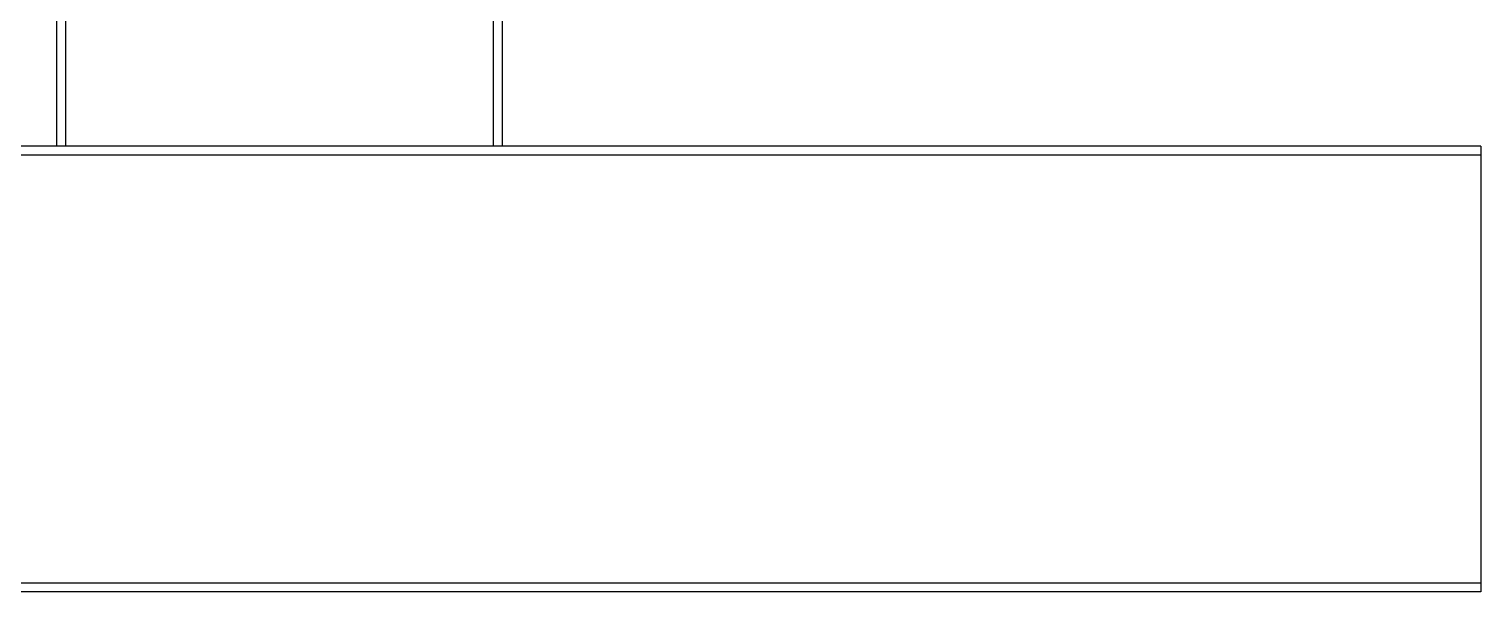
# Model space of a CAD drawing. Header units: millimetres. Extents: x 0 to 279, y 0 to 216.
# Drawn here: x 84.66 to 117.15, y 112.08 to 124.67 of the extents above; entities that cross this region are included whole.
import ezdxf

# ---------------------------------------------------------------- set-up
doc = ezdxf.new("R2010")
doc.units = ezdxf.units.MM

msp = doc.modelspace()

# ---------------------------------------------------------------- linework, layer by layer
at = {"color": 7, "linetype": 'Continuous', "lineweight": 25}
for p, q in [((85.28, 122.048), (85.28, 147.448)), ((85.479, 122.048), (85.479, 147.448)), ((95.052, 122.048), (95.052, 147.448)), ((95.25, 122.048), (95.25, 147.448)), ((85.28, 122.048), (53.648, 122.048)), ((117.148, 121.849), (53.648, 121.849)), ((85.479, 122.048), (85.28, 122.048)), ((95.052, 122.048), (85.479, 122.048)), ((95.25, 122.048), (95.052, 122.048)), ((117.148, 122.048), (95.25, 122.048)), ((117.148, 122.048), (117.148, 121.849)), ((117.148, 121.849), (117.148, 112.277)), ((117.148, 112.277), (53.648, 112.277)), ((117.148, 112.277), (117.148, 112.078)), ((117.148, 112.078), (53.648, 112.078))]:
    msp.add_line(p, q, dxfattribs=at)

doc.saveas('drawing.dxf')
